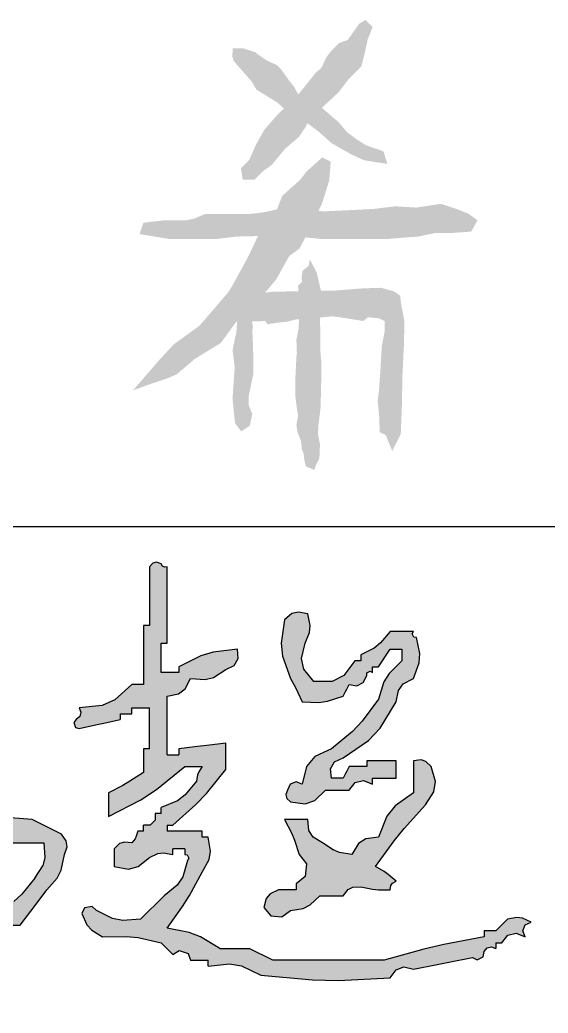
# Model space of a CAD drawing. Extents: x 4796190 to 4921527, y -485691 to -238224.
# Drawn here: x 4888806 to 4889431, y -419363 to -418188 of the extents above; entities that cross this region are included whole.
import ezdxf

# ---------------------------------------------------------------- set-up
doc = ezdxf.new("R2010")
doc.units = 0
doc.header["$LTSCALE"] = 1000
doc.header["$MEASUREMENT"] = 0
doc.layers.get('0').update_dxf_attribs({"linetype": 'CONTINUOUS'})
doc.layers.add('HATCH', color=8, linetype='CONTINUOUS')

# ---------------------------------------------------------------- blocks, each defined once
blk = doc.blocks.new('韩超')
h = blk.add_hatch(color=256)
h.dxf.hatch_style = 1
h.paths.add_polyline_path([(0.787849, 0.514197), (0.777955, 0.527898), (0.77346, 0.562754), (0.78123, 0.586063), (0.805739, 0.61125), (0.805739, 0.625142), (0.819631, 0.625142), (0.818004, 0.635027), (0.823773, 0.643681), (0.833523, 0.64598), (0.860867, 0.674873), (0.870953, 0.696725), (0.875199, 0.736279), (0.836353, 0.74757), (0.816903, 0.753127), (0.777955, 0.764063), (0.777955, 0.777955), (0.791847, 0.777955), (0.791847, 0.819631), (0.801775, 0.820971), (0.80763, 0.824875), (0.812685, 0.833523), (0.832189, 0.847055), (0.839321, 0.866071), (0.833523, 0.889091), (0.791847, 0.889091), (0.776856, 0.916298), (0.7735, 0.934755), (0.777955, 0.965498), (0.770329, 0.984025), (0.756314, 0.993368), (0.736279, 0.993282), (0.716867, 0.977277), (0.713907, 0.950644), (0.729333, 0.930768), (0.740061, 0.911103), (0.737625, 0.891618), (0.722387, 0.875199), (0.694603, 0.875199), (0.683489, 0.864086), (0.677932, 0.858529), (0.666819, 0.847415), (0.638572, 0.845181), (0.624291, 0.842325), (0.597358, 0.833523), (0.597358, 0.791847), (0.643081, 0.794876), (0.666726, 0.800787), (0.708495, 0.819631), (0.708495, 0.833523), (0.736279, 0.833523), (0.736279, 0.791847), (0.718733, 0.774249), (0.705317, 0.767541), (0.680711, 0.764063), (0.680711, 0.750171), (0.666819, 0.750171), (0.658732, 0.72359), (0.639033, 0.708815), (0.61125, 0.708495), (0.596777, 0.690733), (0.592946, 0.675409), (0.597358, 0.652926), (0.623512, 0.642026), (0.64687, 0.646697), (0.666819, 0.666819), (0.722387, 0.666819), (0.738834, 0.631134), (0.742077, 0.608437), (0.736279, 0.569574), (0.708495, 0.569574), (0.682162, 0.535076), (0.663824, 0.519794), (0.625142, 0.500114), (0.625142, 0.47233), (0.61125, 0.47233), (0.589715, 0.441777), (0.574435, 0.428025), (0.54179, 0.409816), (0.527664, 0.400538), (0.510468, 0.403404), (0.500114, 0.416762), (0.500114, 0.569574), (0.524623, 0.594762), (0.532393, 0.618071), (0.527898, 0.652926), (0.514006, 0.652926), (0.514006, 0.847415), (0.500114, 0.847415), (0.500114, 0.875199), (0.486416, 0.877514), (0.478388, 0.883536), (0.47233, 0.896037), (0.438162, 0.892345), (0.420863, 0.888021), (0.388977, 0.875199), (0.388977, 0.847415), (0.375085, 0.847415), (0.379444, 0.836821), (0.376971, 0.826928), (0.368139, 0.819631), (0.356965, 0.793593), (0.353947, 0.778504), (0.354247, 0.750171), (0.337644, 0.741703), (0.330222, 0.726858), (0.333409, 0.708495), (0.347301, 0.708495), (0.347301, 0.666819), (0.332737, 0.655189), (0.327028, 0.643772), (0.326463, 0.625142), (0.32344, 0.619715), (0.327253, 0.612088), (0.333409, 0.61125), (0.333409, 0.583466), (0.305625, 0.583466), (0.302565, 0.667178), (0.306887, 0.710398), (0.326463, 0.791847), (0.3234, 0.8474), (0.32482, 0.875797), (0.333409, 0.930768), (0.375085, 0.930768), (0.375085, 0.94466), (0.430654, 0.94466), (0.482374, 0.970498), (0.50707, 0.987931), (0.548736, 1.028012), (0.542559, 1.028676), (0.538615, 1.036564), (0.54179, 1.041904), (0.514006, 1.041904), (0.514006, 1.055796), (0.462884, 1.052445), (0.433869, 1.058893), (0.388977, 1.08358), (0.305625, 1.08358), (0.305625, 1.139148), (0.281985, 1.161307), (0.266841, 1.170393), (0.236165, 1.180825), (0.238399, 1.152578), (0.241255, 1.138297), (0.250057, 1.111364), (0.263949, 1.111364), (0.263949, 1.041904), (0.277841, 1.041904), (0.277841, 0.930768), (0.250057, 0.930768), (0.200194, 0.90821), (0.175186, 0.897095), (0.125028, 0.875199), (0.097454, 0.881715), (0.078516, 0.877928), (0.055568, 0.861307), (0.050109, 0.847376), (0.0559, 0.8329), (0.06946, 0.826577), (0.152955, 0.845407), (0.194635, 0.855133), (0.277841, 0.875199), (0.277841, 0.708495), (0.266727, 0.675154), (0.261171, 0.658483), (0.250057, 0.625142), (0.255939, 0.530696), (0.258718, 0.483462), (0.263949, 0.388977), (0.286969, 0.38318), (0.305985, 0.390311), (0.319517, 0.409816), (0.344599, 0.428141), (0.359268, 0.435475), (0.388977, 0.444546), (0.388977, 0.458438), (0.40287, 0.458438), (0.40287, 0.416762), (0.388977, 0.416762), (0.340729, 0.364454), (0.31168, 0.341215), (0.250057, 0.305625), (0.250057, 0.291733), (0.236165, 0.291733), (0.231424, 0.268639), (0.217583, 0.254798), (0.194489, 0.250057), (0.194489, 0.236165), (0.180597, 0.236165), (0.148793, 0.216524), (0.134276, 0.200394), (0.118082, 0.166705), (0.127514, 0.14947), (0.152825, 0.145854), (0.166705, 0.159759), (0.185336, 0.17447), (0.198563, 0.17943), (0.222273, 0.180597), (0.222273, 0.194489), (0.277841, 0.194489), (0.311245, 0.220472), (0.333233, 0.229896), (0.375085, 0.236165), (0.375085, 0.250057), (0.40287, 0.250057), (0.420685, 0.221738), (0.422698, 0.197582), (0.409816, 0.166705), (0.396068, 0.142401), (0.398473, 0.118345), (0.416762, 0.097244), (0.43433, 0.097627), (0.444154, 0.100901), (0.458438, 0.111136), (0.458438, 0.263949), (0.47233, 0.263949), (0.524193, 0.298154), (0.552768, 0.312442), (0.61125, 0.333409), (0.61125, 0.40287), (0.621931, 0.39652), (0.637706, 0.404407), (0.639034, 0.416762), (0.680711, 0.416762), (0.680711, 0.430654), (0.736279, 0.430654), (0.736279, 0.416762), (0.750171, 0.416762), (0.750171, 0.305625), (0.735269, 0.297653), (0.731714, 0.276323), (0.743225, 0.263949), (0.754517, 0.192544), (0.755945, 0.155413), (0.750171, 0.083352), (0.791847, 0.083352), (0.791847, 0.263949), (0.833523, 0.263949), (0.837499, 0.253205), (0.852744, 0.249394), (0.861307, 0.257003), (0.883535, 0.265338), (0.894648, 0.269506), (0.916876, 0.277841), (0.916876, 0.291733), (0.94466, 0.291733), (0.969894, 0.324902), (0.982398, 0.341574), (1.007174, 0.375085), (1.032146, 0.402761), (1.041693, 0.421855), (1.04885, 0.458438), (1.055218, 0.477023), (1.053221, 0.491001), (1.041904, 0.50706), (0.972444, 0.54179), (0.910919, 0.546316), (0.877697, 0.541786), (0.819631, 0.520952), (0.805828, 0.5112)])
h.paths.add_polyline_path([(0.791847, 0.458438), (0.805739, 0.458438), (0.82241, 0.469551), (0.847415, 0.486222), (1.000228, 0.486222), (1.003038, 0.45197), (0.997988, 0.431769), (0.97939, 0.40287), (0.948039, 0.36501), (0.929334, 0.347744), (0.889091, 0.319517), (0.889091, 0.305625), (0.805739, 0.305625), (0.805739, 0.291733), (0.791847, 0.291733)], flags=16)
h.paths.add_polyline_path([(0.750171, 0.500114), (0.736279, 0.500114), (0.725165, 0.489), (0.719608, 0.483443), (0.708495, 0.47233), (0.694603, 0.47233), (0.694603, 0.486222), (0.688447, 0.48706), (0.684633, 0.494686), (0.687657, 0.500114), (0.701182, 0.516386), (0.715167, 0.52238), (0.736279, 0.520952), (0.736943, 0.514775), (0.744831, 0.510831), (0.750171, 0.514006)], flags=16)
h.paths.add_polyline_path([(0.791847, 0.666819), (0.793521, 0.674497), (0.785633, 0.682384), (0.777955, 0.680711), (0.777955, 0.694603), (0.791847, 0.694603), (0.792194, 0.70849), (0.806202, 0.718996), (0.819631, 0.715441), (0.833192, 0.709118), (0.838982, 0.694641), (0.833523, 0.680711), (0.805739, 0.680711), (0.805739, 0.666819)], flags=16)
h.paths.add_polyline_path([(0.527898, 0.361193), (0.527898, 0.333409), (0.517217, 0.339759), (0.501443, 0.331871), (0.500114, 0.319517), (0.458438, 0.319517), (0.458438, 0.347301), (0.466116, 0.345628), (0.474003, 0.353515), (0.47233, 0.361193)], flags=16)
h.paths.add_polyline_path([(0.47233, 0.40287), (0.47233, 0.388977), (0.430654, 0.388977), (0.42898, 0.396656), (0.436867, 0.404543), (0.444546, 0.40287), (0.444546, 0.430654), (0.458438, 0.430654), (0.452088, 0.419973), (0.459976, 0.404198)], flags=16)
h.paths.add_polyline_path([(0.47233, 0.604304), (0.464836, 0.588169), (0.458643, 0.580427), (0.444546, 0.569574), (0.444546, 0.555682), (0.430654, 0.555682), (0.432327, 0.548004), (0.42444, 0.540117), (0.416762, 0.54179), (0.416762, 0.527898), (0.40287, 0.527898), (0.39467, 0.507807), (0.386422, 0.49791), (0.368139, 0.486222), (0.333409, 0.486222), (0.327612, 0.509242), (0.334743, 0.528258), (0.354247, 0.54179), (0.384775, 0.569612), (0.400056, 0.583504), (0.430654, 0.61125), (0.446814, 0.616197), (0.458647, 0.614224)], flags=16)
h.paths.add_polyline_path([(0.458438, 0.666819), (0.426908, 0.659351), (0.410404, 0.649448), (0.388977, 0.625142), (0.361193, 0.625142), (0.354844, 0.635823), (0.362731, 0.651598), (0.375085, 0.652926), (0.375085, 0.722387), (0.390598, 0.753922), (0.396359, 0.771203), (0.40287, 0.805739), (0.416762, 0.805739), (0.416762, 0.833523), (0.430654, 0.833523), (0.434629, 0.844267), (0.449874, 0.848078), (0.458438, 0.840469), (0.459102, 0.834292), (0.466989, 0.830348), (0.47233, 0.833523), (0.47233, 0.764063), (0.458438, 0.764063)], flags=16)
h.paths.add_polyline_path([(0.40287, 0.347301), (0.40287, 0.305625), (0.388977, 0.305625), (0.360889, 0.27915), (0.342496, 0.268422), (0.305625, 0.257003), (0.294367, 0.254885), (0.286778, 0.256782), (0.277841, 0.263949), (0.277841, 0.277841), (0.291733, 0.277841), (0.319459, 0.305683), (0.333352, 0.319575), (0.361193, 0.347301)], flags=16)
h.paths.add_polyline_path([(0.430654, 1.000228), (0.416762, 1.000228), (0.39813, 0.985517), (0.384903, 0.980557), (0.361193, 0.97939), (0.347067, 0.970112), (0.329871, 0.972978), (0.319517, 0.986336), (0.319517, 1.055796), (0.347301, 1.055796), (0.376072, 1.035613), (0.395527, 1.029128), (0.430654, 1.028012)], flags=16)
h = blk.add_hatch(color=256)
h.dxf.hatch_style = 1
h.paths.add_polyline_path([(1.542018, 0.208381), (1.519791, 0.219494), (1.508677, 0.225051), (1.48645, 0.236165), (1.416989, 0.236165), (1.371255, 0.264232), (1.344642, 0.274582), (1.291961, 0.284787), (1.328443, 0.335457), (1.345237, 0.362046), (1.375313, 0.416762), (1.391241, 0.446575), (1.394603, 0.466747), (1.389205, 0.500114), (1.375313, 0.500114), (1.375313, 0.514006), (1.291961, 0.514006), (1.291961, 0.527898), (1.305853, 0.527898), (1.359796, 0.576664), (1.385101, 0.603375), (1.430881, 0.659873), (1.430881, 0.722387), (1.386427, 0.71683), (1.3642, 0.714052), (1.319745, 0.708495), (1.319745, 0.694603), (1.291961, 0.694603), (1.291961, 0.833523), (1.31926, 0.838693), (1.334923, 0.85044), (1.347529, 0.875199), (1.381781, 0.872389), (1.401982, 0.877439), (1.430881, 0.896037), (1.450883, 0.906123), (1.460131, 0.922307), (1.458666, 0.94466), (1.401114, 0.937345), (1.371819, 0.928557), (1.319745, 0.902983), (1.319745, 0.889091), (1.278069, 0.889091), (1.278069, 0.958552), (1.291961, 0.958552), (1.291961, 1.139148), (1.285806, 1.138304), (1.281086, 1.140664), (1.278069, 1.146094), (1.267308, 1.150023), (1.257931, 1.147679), (1.250285, 1.139148), (1.250285, 1.000228), (1.236393, 1.000228), (1.236393, 0.861307), (1.208609, 0.861307), (1.168183, 0.824416), (1.138053, 0.811024), (1.08358, 0.805739), (1.087939, 0.795145), (1.085465, 0.785252), (1.076634, 0.777955), (1.071121, 0.771113), (1.075065, 0.759282), (1.08358, 0.757117), (1.122533, 0.76519), (1.141984, 0.769358), (1.180825, 0.777955), (1.180825, 0.791847), (1.208609, 0.791847), (1.208609, 0.805739), (1.250285, 0.805739), (1.250285, 0.708495), (1.236393, 0.708495), (1.236393, 0.652926), (1.203973, 0.631977), (1.187234, 0.622213), (1.15304, 0.604304), (1.15304, 0.548736), (1.229739, 0.588318), (1.266619, 0.612432), (1.333637, 0.666819), (1.375313, 0.666819), (1.366995, 0.654381), (1.363975, 0.646831), (1.361421, 0.632088), (1.335054, 0.599814), (1.316435, 0.58585), (1.278069, 0.569574), (1.278069, 0.555682), (1.264177, 0.555682), (1.26415, 0.539965), (1.25211, 0.527924), (1.236393, 0.527898), (1.236393, 0.514006), (1.222501, 0.514006), (1.219217, 0.502022), (1.216226, 0.496039), (1.208609, 0.486222), (1.191149, 0.488205), (1.17971, 0.484393), (1.166932, 0.47233), (1.166932, 0.430654), (1.200708, 0.424307), (1.223469, 0.429997), (1.250285, 0.451492), (1.27048, 0.461183), (1.283894, 0.46286), (1.305853, 0.458438), (1.305853, 0.47233), (1.333637, 0.47233), (1.333637, 0.458438), (1.339793, 0.4576), (1.343606, 0.449973), (1.340583, 0.444546), (1.32937, 0.406076), (1.316213, 0.38634), (1.285015, 0.361193), (1.229447, 0.305625), (1.187056, 0.302553), (1.163204, 0.307323), (1.125256, 0.326463), (1.114566, 0.33576), (1.096818, 0.332211), (1.090526, 0.319517), (1.102438, 0.292491), (1.113943, 0.279343), (1.139148, 0.263949), (1.194983, 0.265062), (1.223561, 0.262204), (1.278069, 0.250057), (1.289183, 0.238943), (1.294739, 0.233386), (1.305853, 0.222273), (1.320568, 0.231877), (1.341519, 0.224893), (1.347529, 0.208381), (1.389205, 0.208381), (1.389205, 0.194489), (1.439628, 0.1998), (1.468259, 0.195028), (1.514234, 0.173651), (1.635959, 0.161998), (1.69773, 0.160594), (1.819859, 0.166705), (1.833779, 0.185933), (1.852296, 0.192877), (1.875427, 0.187543), (1.930995, 0.198656), (1.958779, 0.204213), (2.014348, 0.215327), (2.025534, 0.209917), (2.039748, 0.217024), (2.042132, 0.229219), (2.049428, 0.23805), (2.059322, 0.240524), (2.069916, 0.236165), (2.069916, 0.250057), (2.083808, 0.250057), (2.098401, 0.26772), (2.118188, 0.272666), (2.139376, 0.263949), (2.133917, 0.27788), (2.139708, 0.292356), (2.153268, 0.298679), (2.133073, 0.308371), (2.119659, 0.310047), (2.0977, 0.305625), (2.086586, 0.294512), (2.08103, 0.288955), (2.069916, 0.277841), (2.042132, 0.277841), (2.042132, 0.263949), (1.946785, 0.245868), (1.899372, 0.234712), (1.805967, 0.208381)])
h = blk.add_hatch(color=256)
h.dxf.hatch_style = 1
h.paths.add_polyline_path([(1.611478, 0.625142), (1.597547, 0.630601), (1.583071, 0.624811), (1.576748, 0.61125), (1.572819, 0.60049), (1.575163, 0.591112), (1.583694, 0.583466), (1.61855, 0.578971), (1.641859, 0.586741), (1.667046, 0.61125), (1.680938, 0.61125), (1.722615, 0.61125), (1.737208, 0.628913), (1.756995, 0.63386), (1.778183, 0.625142), (1.778183, 0.639034), (1.833751, 0.639034), (1.833751, 0.655705), (1.833751, 0.66404), (1.833751, 0.680711), (1.805967, 0.680711), (1.792075, 0.680711), (1.764291, 0.680711), (1.764291, 0.666819), (1.722615, 0.666819), (1.717058, 0.655705), (1.714279, 0.650148), (1.708723, 0.639034), (1.69483, 0.639034), (1.680938, 0.639034), (1.678868, 0.661339), (1.688455, 0.678116), (1.708723, 0.687657), (1.768692, 0.728785), (1.795922, 0.757527), (1.833751, 0.819631), (1.839429, 0.846829), (1.850907, 0.862133), (1.875427, 0.875199), (1.888443, 0.91196), (1.890032, 0.934206), (1.882373, 0.972444), (1.876196, 0.973108), (1.872252, 0.980995), (1.875427, 0.986336), (1.861535, 0.986336), (1.819859, 0.986336), (1.796859, 0.959188), (1.781933, 0.947248), (1.750399, 0.930768), (1.750399, 0.916876), (1.736507, 0.916876), (1.71031, 0.882162), (1.682751, 0.868382), (1.639262, 0.868253), (1.61591, 0.897042), (1.610049, 0.922442), (1.618424, 0.958552), (1.629264, 0.984285), (1.6309, 1.000642), (1.62537, 1.028012), (1.602888, 1.032424), (1.587563, 1.028593), (1.569802, 1.01412), (1.562035, 0.958817), (1.56513, 0.927869), (1.583694, 0.875199), (1.595758, 0.853473), (1.601336, 0.842318), (1.611478, 0.819631), (1.650742, 0.818134), (1.671448, 0.821092), (1.708723, 0.833523), (1.714279, 0.844637), (1.717058, 0.850194), (1.722615, 0.861307), (1.740978, 0.85812), (1.755823, 0.865542), (1.764291, 0.882145), (1.764955, 0.888322), (1.772842, 0.892266), (1.778183, 0.889091), (1.778183, 0.902983), (1.792075, 0.902983), (1.803189, 0.919654), (1.808745, 0.927989), (1.819859, 0.94466), (1.847643, 0.94466), (1.847643, 0.916876), (1.817381, 0.887163), (1.804962, 0.866982), (1.792075, 0.826577), (1.753545, 0.774398), (1.730689, 0.750113), (1.680938, 0.708495), (1.641359, 0.690689), (1.621854, 0.667284)])
h = blk.add_hatch(color=256)
h.dxf.hatch_style = 1
h.paths.add_polyline_path([(1.831635, 0.573795), (1.812227, 0.549535), (1.792075, 0.500114), (1.762292, 0.496094), (1.744726, 0.484384), (1.729561, 0.458438), (1.700075, 0.463546), (1.684975, 0.469586), (1.6601, 0.486222), (1.637668, 0.49978), (1.627728, 0.515685), (1.62537, 0.54179), (1.603143, 0.54179), (1.592029, 0.54179), (1.569802, 0.54179), (1.586675, 0.509854), (1.593737, 0.492906), (1.604532, 0.458438), (1.621804, 0.436498), (1.61886, 0.407063), (1.597586, 0.388977), (1.597586, 0.375085), (1.55591, 0.375085), (1.536306, 0.36578), (1.526798, 0.35437), (1.52118, 0.333409), (1.537185, 0.313997), (1.563818, 0.311038), (1.583694, 0.326463), (1.614401, 0.331156), (1.630976, 0.339443), (1.653154, 0.361193), (1.667046, 0.361193), (1.708723, 0.361193), (1.720352, 0.375758), (1.731769, 0.381467), (1.750399, 0.382031), (1.77782, 0.376762), (1.791938, 0.37535), (1.819859, 0.375085), (1.821199, 0.385013), (1.825102, 0.390868), (1.833751, 0.395924), (1.815429, 0.411271), (1.805589, 0.418299), (1.785129, 0.430654), (1.829593, 0.491137), (1.853312, 0.520437), (1.903211, 0.57652), (1.923495, 0.606919), (1.927312, 0.631729), (1.917103, 0.666819), (1.904326, 0.678881), (1.892887, 0.682694), (1.875427, 0.680711), (1.875427, 0.650148), (1.875427, 0.634867), (1.875427, 0.604304)])
for p, q in [((1.257931, 1.147679), (1.250285, 1.139148)), ((1.250285, 1.139148), (1.250285, 1.000228)), ((1.267308, 1.150023), (1.257931, 1.147679)), ((1.278069, 1.146094), (1.267308, 1.150023)), ((1.281086, 1.140664), (1.278069, 1.146094)), ((1.285806, 1.138304), (1.281086, 1.140664)), ((1.291961, 1.139148), (1.285806, 1.138304)), ((1.291961, 0.958552), (1.291961, 1.139148)), ((1.569802, 1.01412), (1.562035, 0.958817)), ((1.587563, 1.028593), (1.569802, 1.01412)), ((1.602888, 1.032424), (1.587563, 1.028593)), ((1.62537, 1.028012), (1.602888, 1.032424)), ((1.6309, 1.000642), (1.62537, 1.028012)), ((1.236393, 1.000228), (1.236393, 0.861307)), ((1.250285, 1.000228), (1.236393, 1.000228)), ((1.629264, 0.984285), (1.6309, 1.000642)), ((1.618424, 0.958552), (1.629264, 0.984285)), ((1.819859, 0.986336), (1.796859, 0.959188)), ((1.861535, 0.986336), (1.819859, 0.986336)), ((1.875427, 0.986336), (1.861535, 0.986336)), ((1.872252, 0.980995), (1.875427, 0.986336)), ((1.876196, 0.973108), (1.872252, 0.980995)), ((1.882373, 0.972444), (1.876196, 0.973108)), ((1.890032, 0.934206), (1.882373, 0.972444)), ((1.278069, 0.958552), (1.291961, 0.958552)), ((1.278069, 0.889091), (1.278069, 0.958552)), ((1.458666, 0.94466), (1.401114, 0.937345)), ((1.460131, 0.922307), (1.458666, 0.94466)), ((1.562035, 0.958817), (1.56513, 0.927869)), ((1.610049, 0.922442), (1.618424, 0.958552)), ((1.781933, 0.947248), (1.750399, 0.930768)), ((1.796859, 0.959188), (1.781933, 0.947248)), ((1.808745, 0.927989), (1.819859, 0.94466)), ((1.819859, 0.94466), (1.847643, 0.94466)), ((1.847643, 0.94466), (1.847643, 0.916876)), ((1.371819, 0.928557), (1.319745, 0.902983)), ((1.401114, 0.937345), (1.371819, 0.928557)), ((1.450883, 0.906123), (1.460131, 0.922307)), ((1.56513, 0.927869), (1.583694, 0.875199)), ((1.61591, 0.897042), (1.610049, 0.922442)), ((1.736507, 0.916876), (1.71031, 0.882162)), ((1.750399, 0.916876), (1.736507, 0.916876)), ((1.750399, 0.930768), (1.750399, 0.916876)), ((1.792075, 0.902983), (1.803189, 0.919654)), ((1.803189, 0.919654), (1.808745, 0.927989)), ((1.847643, 0.916876), (1.817381, 0.887163)), ((1.888443, 0.91196), (1.890032, 0.934206)), ((1.319745, 0.902983), (1.319745, 0.889091)), ((1.401982, 0.877439), (1.430881, 0.896037)), ((1.430881, 0.896037), (1.450883, 0.906123)), ((1.639262, 0.868253), (1.61591, 0.897042)), ((1.778183, 0.902983), (1.792075, 0.902983)), ((1.778183, 0.889091), (1.778183, 0.902983)), ((1.875427, 0.875199), (1.888443, 0.91196)), ((1.319745, 0.889091), (1.278069, 0.889091)), ((1.334923, 0.85044), (1.347529, 0.875199)), ((1.347529, 0.875199), (1.381781, 0.872389)), ((1.381781, 0.872389), (1.401982, 0.877439)), ((1.583694, 0.875199), (1.595758, 0.853473)), ((1.71031, 0.882162), (1.682751, 0.868382)), ((1.755823, 0.865542), (1.764291, 0.882145)), ((1.764291, 0.882145), (1.764955, 0.888322)), ((1.764955, 0.888322), (1.772842, 0.892266)), ((1.772842, 0.892266), (1.778183, 0.889091)), ((1.817381, 0.887163), (1.804962, 0.866982)), ((1.850907, 0.862133), (1.875427, 0.875199)), ((1.208609, 0.861307), (1.168183, 0.824416)), ((1.236393, 0.861307), (1.208609, 0.861307)), ((1.31926, 0.838693), (1.334923, 0.85044)), ((1.595758, 0.853473), (1.601336, 0.842318)), ((1.682751, 0.868382), (1.639262, 0.868253)), ((1.714279, 0.844637), (1.717058, 0.850194)), ((1.717058, 0.850194), (1.722615, 0.861307)), ((1.722615, 0.861307), (1.740978, 0.85812)), ((1.740978, 0.85812), (1.755823, 0.865542)), ((1.804962, 0.866982), (1.792075, 0.826577)), ((1.833751, 0.819631), (1.839429, 0.846829)), ((1.839429, 0.846829), (1.850907, 0.862133)), ((1.168183, 0.824416), (1.138053, 0.811024)), ((1.291961, 0.833523), (1.31926, 0.838693)), ((1.291961, 0.694603), (1.291961, 0.833523)), ((1.601336, 0.842318), (1.611478, 0.819631)), ((1.671448, 0.821092), (1.708723, 0.833523)), ((1.708723, 0.833523), (1.714279, 0.844637)), ((1.792075, 0.826577), (1.753545, 0.774398)), ((1.138053, 0.811024), (1.08358, 0.805739)), ((1.08358, 0.805739), (1.087939, 0.795145)), ((1.208609, 0.791847), (1.208609, 0.805739)), ((1.208609, 0.805739), (1.250285, 0.805739)), ((1.250285, 0.708495), (1.250285, 0.805739)), ((1.611478, 0.819631), (1.650742, 0.818134)), ((1.650742, 0.818134), (1.671448, 0.821092)), ((1.795922, 0.757527), (1.833751, 0.819631)), ((1.076634, 0.777955), (1.071121, 0.771113)), ((1.085465, 0.785252), (1.076634, 0.777955)), ((1.087939, 0.795145), (1.085465, 0.785252)), ((1.141984, 0.769358), (1.180825, 0.777955)), ((1.180825, 0.791847), (1.208609, 0.791847)), ((1.180825, 0.791847), (1.180825, 0.777955)), ((1.071121, 0.771113), (1.075065, 0.759282)), ((1.075065, 0.759282), (1.08358, 0.757117)), ((1.08358, 0.757117), (1.122533, 0.76519)), ((1.122533, 0.76519), (1.141984, 0.769358)), ((1.753545, 0.774398), (1.730689, 0.750113)), ((1.768692, 0.728785), (1.795922, 0.757527)), ((1.730689, 0.750113), (1.680938, 0.708495)), ((1.708723, 0.687657), (1.768692, 0.728785)), ((1.236393, 0.708495), (1.236393, 0.652926)), ((1.250285, 0.708495), (1.236393, 0.708495)), ((1.3642, 0.714052), (1.319745, 0.708495)), ((1.319745, 0.708495), (1.319745, 0.694603)), ((1.386427, 0.71683), (1.3642, 0.714052)), ((1.430881, 0.722387), (1.386427, 0.71683)), ((1.430881, 0.659873), (1.430881, 0.722387)), ((1.680938, 0.708495), (1.641359, 0.690689)), ((1.291961, 0.694603), (1.319745, 0.694603)), ((1.641359, 0.690689), (1.621854, 0.667284)), ((1.688455, 0.678116), (1.708723, 0.687657)), ((1.892887, 0.682694), (1.875427, 0.680711)), ((1.904326, 0.678881), (1.892887, 0.682694)), ((1.266619, 0.612432), (1.333637, 0.666819)), ((1.333637, 0.666819), (1.375313, 0.666819)), ((1.375313, 0.666819), (1.366995, 0.654381)), ((1.385101, 0.603375), (1.430881, 0.659873)), ((1.621854, 0.667284), (1.611478, 0.625142)), ((1.678868, 0.661339), (1.688455, 0.678116)), ((1.680938, 0.639034), (1.678868, 0.661339)), ((1.722615, 0.666819), (1.717058, 0.655705)), ((1.764291, 0.666819), (1.722615, 0.666819)), ((1.792075, 0.680711), (1.764291, 0.680711)), ((1.764291, 0.680711), (1.764291, 0.666819)), ((1.805967, 0.680711), (1.792075, 0.680711)), ((1.833751, 0.680711), (1.805967, 0.680711)), ((1.833751, 0.66404), (1.833751, 0.680711)), ((1.833751, 0.655705), (1.833751, 0.66404)), ((1.875427, 0.680711), (1.875427, 0.650148)), ((1.917103, 0.666819), (1.904326, 0.678881)), ((1.927312, 0.631729), (1.917103, 0.666819)), ((1.236393, 0.652926), (1.203973, 0.631977)), ((1.363975, 0.646831), (1.361421, 0.632088)), ((1.366995, 0.654381), (1.363975, 0.646831)), ((1.69483, 0.639034), (1.680938, 0.639034)), ((1.708723, 0.639034), (1.69483, 0.639034)), ((1.714279, 0.650148), (1.708723, 0.639034)), ((1.717058, 0.655705), (1.714279, 0.650148)), ((1.778183, 0.625142), (1.778183, 0.639034)), ((1.778183, 0.639034), (1.833751, 0.639034)), ((1.833751, 0.639034), (1.833751, 0.655705)), ((1.875427, 0.650148), (1.875427, 0.634867)), ((1.875427, 0.634867), (1.875427, 0.604304)), ((1.187234, 0.622213), (1.15304, 0.604304)), ((1.203973, 0.631977), (1.187234, 0.622213)), ((1.229739, 0.588318), (1.266619, 0.612432)), ((1.361421, 0.632088), (1.335054, 0.599814)), ((1.576748, 0.61125), (1.572819, 0.60049)), ((1.583071, 0.624811), (1.576748, 0.61125)), ((1.597547, 0.630601), (1.583071, 0.624811)), ((1.611478, 0.625142), (1.597547, 0.630601)), ((1.641859, 0.586741), (1.667046, 0.61125)), ((1.667046, 0.61125), (1.680938, 0.61125)), ((1.680938, 0.61125), (1.722615, 0.61125)), ((1.722615, 0.61125), (1.737208, 0.628913)), ((1.737208, 0.628913), (1.756995, 0.63386)), ((1.756995, 0.63386), (1.778183, 0.625142)), ((1.923495, 0.606919), (1.927312, 0.631729)), ((1.15304, 0.604304), (1.15304, 0.548736)), ((1.15304, 0.548736), (1.229739, 0.588318)), ((1.335054, 0.599814), (1.316435, 0.58585)), ((1.359796, 0.576664), (1.385101, 0.603375)), ((1.572819, 0.60049), (1.575163, 0.591112)), ((1.575163, 0.591112), (1.583694, 0.583466)), ((1.875427, 0.604304), (1.831635, 0.573795)), ((1.903211, 0.57652), (1.923495, 0.606919)), ((1.316435, 0.58585), (1.278069, 0.569574)), ((1.278069, 0.555682), (1.278069, 0.569574)), ((1.305853, 0.527898), (1.359796, 0.576664)), ((1.583694, 0.583466), (1.61855, 0.578971)), ((1.61855, 0.578971), (1.641859, 0.586741)), ((1.831635, 0.573795), (1.812227, 0.549535)), ((1.853312, 0.520437), (1.903211, 0.57652)), ((0.972444, 0.54179), (0.910919, 0.546316)), ((1.041904, 0.50706), (0.972444, 0.54179)), ((1.264177, 0.555682), (1.26415, 0.539965)), ((1.278069, 0.555682), (1.264177, 0.555682)), ((1.592029, 0.54179), (1.569802, 0.54179)), ((1.569802, 0.54179), (1.586675, 0.509854)), ((1.603143, 0.54179), (1.592029, 0.54179)), ((1.62537, 0.54179), (1.603143, 0.54179)), ((1.627728, 0.515685), (1.62537, 0.54179)), ((1.812227, 0.549535), (1.792075, 0.500114)), ((1.25211, 0.527924), (1.236393, 0.527898)), ((1.236393, 0.514006), (1.236393, 0.527898)), ((1.26415, 0.539965), (1.25211, 0.527924)), ((1.291961, 0.527898), (1.291961, 0.514006)), ((1.291961, 0.527898), (1.305853, 0.527898)), ((1.829593, 0.491137), (1.853312, 0.520437)), ((1.053221, 0.491001), (1.041904, 0.50706)), ((1.216226, 0.496039), (1.208609, 0.486222)), ((1.219217, 0.502022), (1.216226, 0.496039)), ((1.222501, 0.514006), (1.219217, 0.502022)), ((1.236393, 0.514006), (1.222501, 0.514006)), ((1.375313, 0.514006), (1.291961, 0.514006)), ((1.375313, 0.500114), (1.375313, 0.514006)), ((1.389205, 0.500114), (1.375313, 0.500114)), ((1.394603, 0.466747), (1.389205, 0.500114)), ((1.586675, 0.509854), (1.593737, 0.492906)), ((1.637668, 0.49978), (1.627728, 0.515685)), ((1.6601, 0.486222), (1.637668, 0.49978)), ((1.762292, 0.496094), (1.744726, 0.484384)), ((1.792075, 0.500114), (1.762292, 0.496094)), ((0.847415, 0.486222), (1.000228, 0.486222)), ((1.000228, 0.486222), (1.003038, 0.45197)), ((1.04885, 0.458438), (1.055218, 0.477023)), ((1.055218, 0.477023), (1.053221, 0.491001)), ((1.17971, 0.484393), (1.166932, 0.47233)), ((1.166932, 0.47233), (1.166932, 0.430654)), ((1.191149, 0.488205), (1.17971, 0.484393)), ((1.208609, 0.486222), (1.191149, 0.488205)), ((1.333637, 0.47233), (1.305853, 0.47233)), ((1.305853, 0.458438), (1.305853, 0.47233)), ((1.333637, 0.47233), (1.333637, 0.458438)), ((1.593737, 0.492906), (1.604532, 0.458438)), ((1.684975, 0.469586), (1.6601, 0.486222)), ((1.744726, 0.484384), (1.729561, 0.458438)), ((1.785129, 0.430654), (1.829593, 0.491137)), ((1.003038, 0.45197), (0.997988, 0.431769)), ((1.041693, 0.421855), (1.04885, 0.458438)), ((1.223469, 0.429997), (1.250285, 0.451492)), ((1.250285, 0.451492), (1.27048, 0.461183)), ((1.27048, 0.461183), (1.283894, 0.46286)), ((1.283894, 0.46286), (1.305853, 0.458438)), ((1.333637, 0.458438), (1.339793, 0.4576)), ((1.339793, 0.4576), (1.343606, 0.449973)), ((1.343606, 0.449973), (1.340583, 0.444546)), ((1.375313, 0.416762), (1.391241, 0.446575)), ((1.391241, 0.446575), (1.394603, 0.466747)), ((1.604532, 0.458438), (1.621804, 0.436498)), ((1.700075, 0.463546), (1.684975, 0.469586)), ((1.729561, 0.458438), (1.700075, 0.463546)), ((0.97939, 0.40287), (0.997988, 0.431769)), ((1.166932, 0.430654), (1.200708, 0.424307)), ((1.200708, 0.424307), (1.223469, 0.429997)), ((1.340583, 0.444546), (1.32937, 0.406076)), ((1.621804, 0.436498), (1.61886, 0.407063)), ((1.805589, 0.418299), (1.785129, 0.430654)), ((0.97939, 0.40287), (0.948039, 0.36501)), ((1.007174, 0.375085), (1.032146, 0.402761)), ((1.032146, 0.402761), (1.041693, 0.421855)), ((1.32937, 0.406076), (1.316213, 0.38634)), ((1.345237, 0.362046), (1.375313, 0.416762)), ((1.61886, 0.407063), (1.597586, 0.388977)), ((1.815429, 0.411271), (1.805589, 0.418299)), ((1.833751, 0.395924), (1.815429, 0.411271)), ((1.316213, 0.38634), (1.285015, 0.361193)), ((1.597586, 0.388977), (1.597586, 0.375085)), ((1.720352, 0.375758), (1.731769, 0.381467)), ((1.731769, 0.381467), (1.750399, 0.382031)), ((1.750399, 0.382031), (1.77782, 0.376762)), ((1.77782, 0.376762), (1.791938, 0.37535)), ((1.819859, 0.375085), (1.821199, 0.385013)), ((1.821199, 0.385013), (1.825102, 0.390868)), ((1.825102, 0.390868), (1.833751, 0.395924)), ((0.929334, 0.347744), (0.948039, 0.36501)), ((0.982398, 0.341574), (1.007174, 0.375085)), ((1.285015, 0.361193), (1.229447, 0.305625)), ((1.328443, 0.335457), (1.345237, 0.362046)), ((1.526798, 0.35437), (1.52118, 0.333409)), ((1.536306, 0.36578), (1.526798, 0.35437)), ((1.55591, 0.375085), (1.536306, 0.36578)), ((1.597586, 0.375085), (1.55591, 0.375085)), ((1.630976, 0.339443), (1.653154, 0.361193)), ((1.653154, 0.361193), (1.667046, 0.361193)), ((1.667046, 0.361193), (1.708723, 0.361193)), ((1.708723, 0.361193), (1.720352, 0.375758)), ((1.791938, 0.37535), (1.819859, 0.375085)), ((0.969894, 0.324902), (0.982398, 0.341574)), ((1.096818, 0.332211), (1.090526, 0.319517)), ((1.114566, 0.33576), (1.096818, 0.332211)), ((1.125256, 0.326463), (1.114566, 0.33576)), ((1.291961, 0.284787), (1.328443, 0.335457)), ((1.52118, 0.333409), (1.537185, 0.313997)), ((1.583694, 0.326463), (1.614401, 0.331156)), ((1.614401, 0.331156), (1.630976, 0.339443)), ((0.94466, 0.291733), (0.969894, 0.324902)), ((1.090526, 0.319517), (1.102438, 0.292491)), ((1.163204, 0.307323), (1.125256, 0.326463)), ((1.187056, 0.302553), (1.163204, 0.307323)), ((1.229447, 0.305625), (1.187056, 0.302553)), ((1.537185, 0.313997), (1.563818, 0.311038)), ((1.563818, 0.311038), (1.583694, 0.326463)), ((2.0977, 0.305625), (2.086586, 0.294512)), ((2.119659, 0.310047), (2.0977, 0.305625)), ((2.133073, 0.308371), (2.119659, 0.310047)), ((2.153268, 0.298679), (2.133073, 0.308371)), ((0.916876, 0.291733), (0.94466, 0.291733)), ((1.102438, 0.292491), (1.113943, 0.279343)), ((1.344642, 0.274582), (1.291961, 0.284787)), ((2.08103, 0.288955), (2.069916, 0.277841)), ((2.086586, 0.294512), (2.08103, 0.288955)), ((2.133917, 0.27788), (2.139708, 0.292356)), ((2.139708, 0.292356), (2.153268, 0.298679)), ((1.113943, 0.279343), (1.139148, 0.263949)), ((1.139148, 0.263949), (1.194983, 0.265062)), ((1.194983, 0.265062), (1.223561, 0.262204)), ((1.223561, 0.262204), (1.278069, 0.250057)), ((1.371255, 0.264232), (1.344642, 0.274582)), ((1.416989, 0.236165), (1.371255, 0.264232)), ((2.042132, 0.263949), (1.946785, 0.245868)), ((2.069916, 0.277841), (2.042132, 0.277841)), ((2.042132, 0.277841), (2.042132, 0.263949)), ((2.083808, 0.250057), (2.098401, 0.26772)), ((2.098401, 0.26772), (2.118188, 0.272666)), ((2.118188, 0.272666), (2.139376, 0.263949)), ((2.139376, 0.263949), (2.133917, 0.27788)), ((1.278069, 0.250057), (1.289183, 0.238943)), ((1.289183, 0.238943), (1.294739, 0.233386)), ((1.416989, 0.236165), (1.48645, 0.236165)), ((1.508677, 0.225051), (1.48645, 0.236165)), ((1.946785, 0.245868), (1.899372, 0.234712)), ((2.042132, 0.229219), (2.049428, 0.23805)), ((2.049428, 0.23805), (2.059322, 0.240524)), ((2.059322, 0.240524), (2.069916, 0.236165)), ((2.069916, 0.250057), (2.083808, 0.250057)), ((2.069916, 0.250057), (2.069916, 0.236165)), ((1.294739, 0.233386), (1.305853, 0.222273)), ((1.305853, 0.222273), (1.320568, 0.231877)), ((1.320568, 0.231877), (1.341519, 0.224893)), ((1.341519, 0.224893), (1.347529, 0.208381)), ((1.519791, 0.219494), (1.508677, 0.225051)), ((1.542018, 0.208381), (1.519791, 0.219494)), ((1.899372, 0.234712), (1.805967, 0.208381)), ((1.958779, 0.204213), (2.014348, 0.215327)), ((2.014348, 0.215327), (2.025534, 0.209917)), ((2.025534, 0.209917), (2.039748, 0.217024)), ((2.039748, 0.217024), (2.042132, 0.229219)), ((1.347529, 0.208381), (1.389205, 0.208381)), ((1.389205, 0.194489), (1.389205, 0.208381)), ((1.389205, 0.194489), (1.439628, 0.1998)), ((1.439628, 0.1998), (1.468259, 0.195028)), ((1.468259, 0.195028), (1.514234, 0.173651)), ((1.805967, 0.208381), (1.542018, 0.208381)), ((1.833779, 0.185933), (1.852296, 0.192877)), ((1.852296, 0.192877), (1.875427, 0.187543)), ((1.875427, 0.187543), (1.930995, 0.198656)), ((1.930995, 0.198656), (1.958779, 0.204213)), ((1.514234, 0.173651), (1.635959, 0.161998)), ((1.69773, 0.160594), (1.819859, 0.166705)), ((1.819859, 0.166705), (1.833779, 0.185933)), ((1.635959, 0.161998), (1.69773, 0.160594))]:
    blk.add_line(p, q)

msp = doc.modelspace()

# ---------------------------------------------------------------- hatches: boundary and pattern name
at = {"layer": 'HATCH'}
h = msp.add_hatch(color=0, dxfattribs=at)
h.paths.add_polyline_path([(4889182.9, -418308.6), (4889167.4, -418295.3), (4889163.4, -418291.9), (4889148, -418306.2), (4889146.3, -418310.1), (4889159.9, -418320.3), (4889174.9, -418333.7), (4889198.3, -418347), (4889213.3, -418353.9), (4889227.1, -418356.1), (4889241, -418358.2), (4889236.2, -418343.3), (4889215.9, -418336.3), (4889204.2, -418328.9), (4889193.5, -418320.9)])
h.paths.add_polyline_path([(4889163.4, -418291.9), (4889159.8, -418288.9), (4889150.7, -418283.1), (4889135.9, -418277.2), (4889135.5, -418276.3), (4889122.9, -418288.4), (4889118.5, -418292.7), (4889129, -418302.2), (4889144.9, -418309.1), (4889146.3, -418310.1), (4889148, -418306.2)])
h.paths.add_polyline_path([(4889195, -418258.1), (4889210.2, -418242.9), (4889214, -418227.7), (4889217.8, -418210.6), (4889223.5, -418196.4), (4889215, -418187.9), (4889207.4, -418192.6), (4889200.7, -418202.1), (4889194.1, -418211.6), (4889183.6, -418215.4), (4889174.2, -418224.9), (4889168.5, -418232.5), (4889162.8, -418244.8), (4889156.1, -418250.5), (4889144.7, -418264.7), (4889135.5, -418276.3), (4889135.9, -418277.2), (4889150.7, -418283.1), (4889159.8, -418288.9), (4889163.4, -418291.9), (4889172.3, -418283.7), (4889183.5, -418273.2)])
h.paths.add_polyline_path([(4889124.2, -418259), (4889115.1, -418246.2), (4889110.3, -418241.4), (4889098.6, -418236.1), (4889091.6, -418231.3), (4889084.2, -418226), (4889070.8, -418221.7), (4889058, -418221.7), (4889057.5, -418230.8), (4889058.8, -418236.1), (4889063.9, -418242), (4889071.1, -418250.2), (4889080.6, -418261), (4889085.8, -418270.2), (4889110.8, -418285.7), (4889118.5, -418292.7), (4889122.9, -418288.4), (4889135.5, -418276.3), (4889130.6, -418267)])
h.paths.add_polyline_path([(4889144.3, -418314.5), (4889146.3, -418310.1), (4889144.9, -418309.1), (4889129, -418302.2), (4889118.5, -418292.7), (4889111.8, -418299.1), (4889095.3, -418317.9), (4889085.8, -418334.9), (4889077.3, -418353.9), (4889067.8, -418363.4), (4889069.7, -418376.7), (4889083.9, -418376.7), (4889093.4, -418367.2), (4889103.9, -418359.6), (4889120.2, -418340.1), (4889136.2, -418326.4)])
h.paths.add_polyline_path([(4889172.2, -418377.6), (4889173.9, -418355.7), (4889163.8, -418350.6), (4889145.3, -418367.3), (4889138, -418376.8), (4889116.4, -418396.2), (4889110.4, -418412), (4889119.4, -418409.9), (4889159.5, -418413.8), (4889163.8, -418404.6)])
h.paths.add_polyline_path([(4889159.5, -418413.8), (4889119.4, -418409.9), (4889110.4, -418412), (4889109.5, -418414.3), (4889087.8, -418443.6), (4889120.9, -418442.7), (4889143.9, -418445.1), (4889152, -418429.9)])
h.paths.add_polyline_path([(4889347.6, -418424.9), (4889337.2, -418417.4), (4889323, -418411.6), (4889304.4, -418405.5), (4889275.1, -418409.9), (4889250.3, -418408.4), (4889223.9, -418411.6), (4889165.6, -418414.4), (4889159.5, -418413.8), (4889152, -418429.9), (4889143.9, -418445.1), (4889164.2, -418447.2), (4889202.9, -418447.2), (4889240.2, -418447.2), (4889256.6, -418445.7), (4889277.5, -418444.2), (4889298.4, -418439.8), (4889319.3, -418439.8), (4889340.2, -418438.3)])
h.paths.add_polyline_path([(4889109.5, -418414.3), (4889110.4, -418412), (4889094.2, -418415.6), (4889076.8, -418417.6), (4889049.3, -418417.4), (4889034.4, -418417.4), (4889025.4, -418417.4), (4889012.6, -418422.9), (4889003, -418424.9), (4888977.7, -418424.9), (4888952.3, -418427.8), (4888947.8, -418441.3), (4888983.6, -418447.2), (4889037.4, -418447.2), (4889062.7, -418444.2), (4889087.8, -418443.6)])
h.paths.add_polyline_path([(4889124.9, -418467.1), (4889136.7, -418458.7), (4889143.9, -418445.1), (4889120.9, -418442.7), (4889087.8, -418443.6), (4889075.9, -418468.8), (4889057.3, -418502.6), (4889052.4, -418510.4), (4889042.9, -418521.5), (4889018.4, -418549.9), (4888988, -418571.8), (4888969.4, -418592.1), (4888940, -418626.1), (4888959.3, -418619.1), (4888979.6, -418612.3), (4888991.4, -418607.3), (4889013.4, -418588.7), (4889043.8, -418570.1), (4889064.2, -418542.3), (4889094.5, -418512.7), (4889109.5, -418494.8)])
h.paths.add_polyline_path([(4889162.4, -418508.3), (4889141.4, -418508.6), (4889135.6, -418508.8), (4889135.9, -418516.4), (4889136.4, -418527.1), (4889135.9, -418537), (4889136.4, -418542.2), (4889147.8, -418541.5), (4889153.5, -418540.9), (4889161.3, -418540), (4889161.2, -418533.4)])
h.paths.add_polyline_path([(4889157.2, -418486.6), (4889149.2, -418471.3), (4889147.9, -418478.6), (4889140.6, -418484.6), (4889139.5, -418491.9), (4889139.9, -418497.8), (4889135.3, -418502.5), (4889135.6, -418508.8), (4889141.4, -418508.6), (4889162.4, -418508.3)])
h.paths.add_polyline_path([(4889135.9, -418516.4), (4889135.6, -418508.8), (4889119.3, -418509.2), (4889106, -418509.2), (4889096.2, -418510.7), (4889094.5, -418512.7), (4889064.2, -418542.3), (4889063.2, -418543.7), (4889062.2, -418558), (4889060.3, -418566.2), (4889057.8, -418578.9), (4889060.3, -418599.1), (4889058.4, -418625.7), (4889057.8, -418636.5), (4889059.7, -418655.5), (4889060.7, -418665), (4889067.9, -418674.5), (4889078.1, -418668.1), (4889081.2, -418654.2), (4889076.8, -418643.5), (4889076.8, -418633.3), (4889082.5, -418606.1), (4889082.5, -418594.1), (4889081.9, -418571.9), (4889081.2, -418555.5), (4889081.9, -418551), (4889080.6, -418544.7), (4889096.4, -418544.1), (4889099, -418547.9), (4889111.7, -418546), (4889123.1, -418544.7), (4889132.6, -418542.2), (4889136.4, -418542.2), (4889135.9, -418537), (4889136.4, -418527.1)])
h.paths.add_polyline_path([(4889256.1, -418514.3), (4889249.1, -418509.2), (4889233.9, -418504.8), (4889213, -418505.4), (4889188.3, -418507.3), (4889179.4, -418508), (4889162.4, -418508.3), (4889161.2, -418533.4), (4889161.3, -418540), (4889175.4, -418538.5), (4889184.5, -418539.6), (4889212.4, -418544.1), (4889218.1, -418539.6), (4889230.8, -418540.9), (4889237.7, -418544.1), (4889237.7, -418556.3), (4889234.4, -418573.4), (4889233.6, -418585.6), (4889232.8, -418601), (4889230.8, -418628.3), (4889229.5, -418637.8), (4889231.4, -418658.6), (4889231.4, -418662.4), (4889232, -418675.7), (4889239, -418678.9), (4889246.6, -418697.7), (4889256.7, -418678.3), (4889258, -418648.5), (4889258.8, -418608.3), (4889260.5, -418572.6), (4889261.2, -418544.1), (4889257.4, -418525.7)])
h.paths.add_polyline_path([(4889161.3, -418540), (4889153.5, -418540.9), (4889147.8, -418541.5), (4889136.4, -418542.2), (4889135.9, -418552.9), (4889133.3, -418566.2), (4889133.9, -418582.1), (4889133.3, -418586.8), (4889131.9, -418615.3), (4889131.9, -418631.9), (4889133.5, -418644.3), (4889135.3, -418656.3), (4889133.3, -418666.4), (4889134.6, -418675.7), (4889138.6, -418685.6), (4889139.9, -418696.3), (4889141.9, -418700.9), (4889142.6, -418708.2), (4889144.5, -418716.2), (4889154.5, -418720.1), (4889157.2, -418712.8), (4889160.5, -418706.2), (4889161.2, -418689.5), (4889158.8, -418678.6), (4889159.4, -418666.6), (4889161.8, -418647.3), (4889162.4, -418628.6), (4889163, -418596.1), (4889161.8, -418581)])

# ---------------------------------------------------------------- linework, layer by layer
msp.add_line((4886377.2, -418787.3), (4891877.2, -418787.3))

# ---------------------------------------------------------------- block references
at = {"xscale": 500, "yscale": 500, "zscale": 500}
msp.add_blockref('韩超', (4888334.3, -419404.5), dxfattribs=at)

doc.saveas('drawing.dxf')
